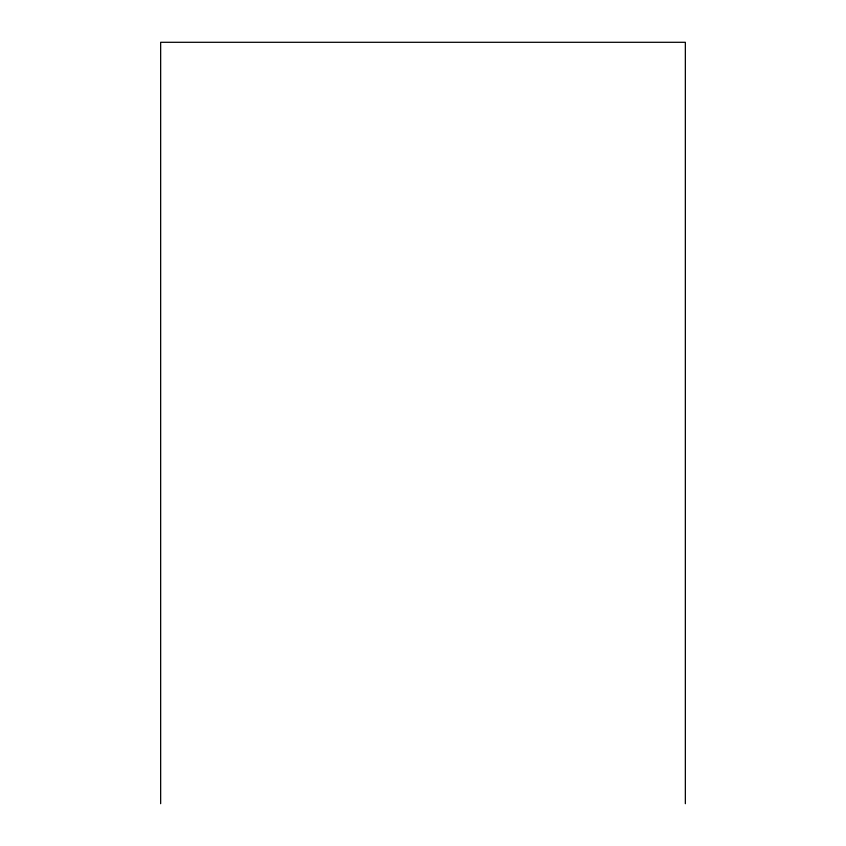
<?xml version="1.0" encoding="UTF-8"?>
<svg xmlns="http://www.w3.org/2000/svg" width="846" height="846" viewBox="0 0 846 846"><rect width="100%" height="100%" fill="white"/><g stroke="black" fill="none" stroke-linecap="round" stroke-linejoin="round"><path stroke-width="1.27" d="M685.345 803.7L685.345 42.3L160.655 42.3L160.655 803.7"/></g></svg>
